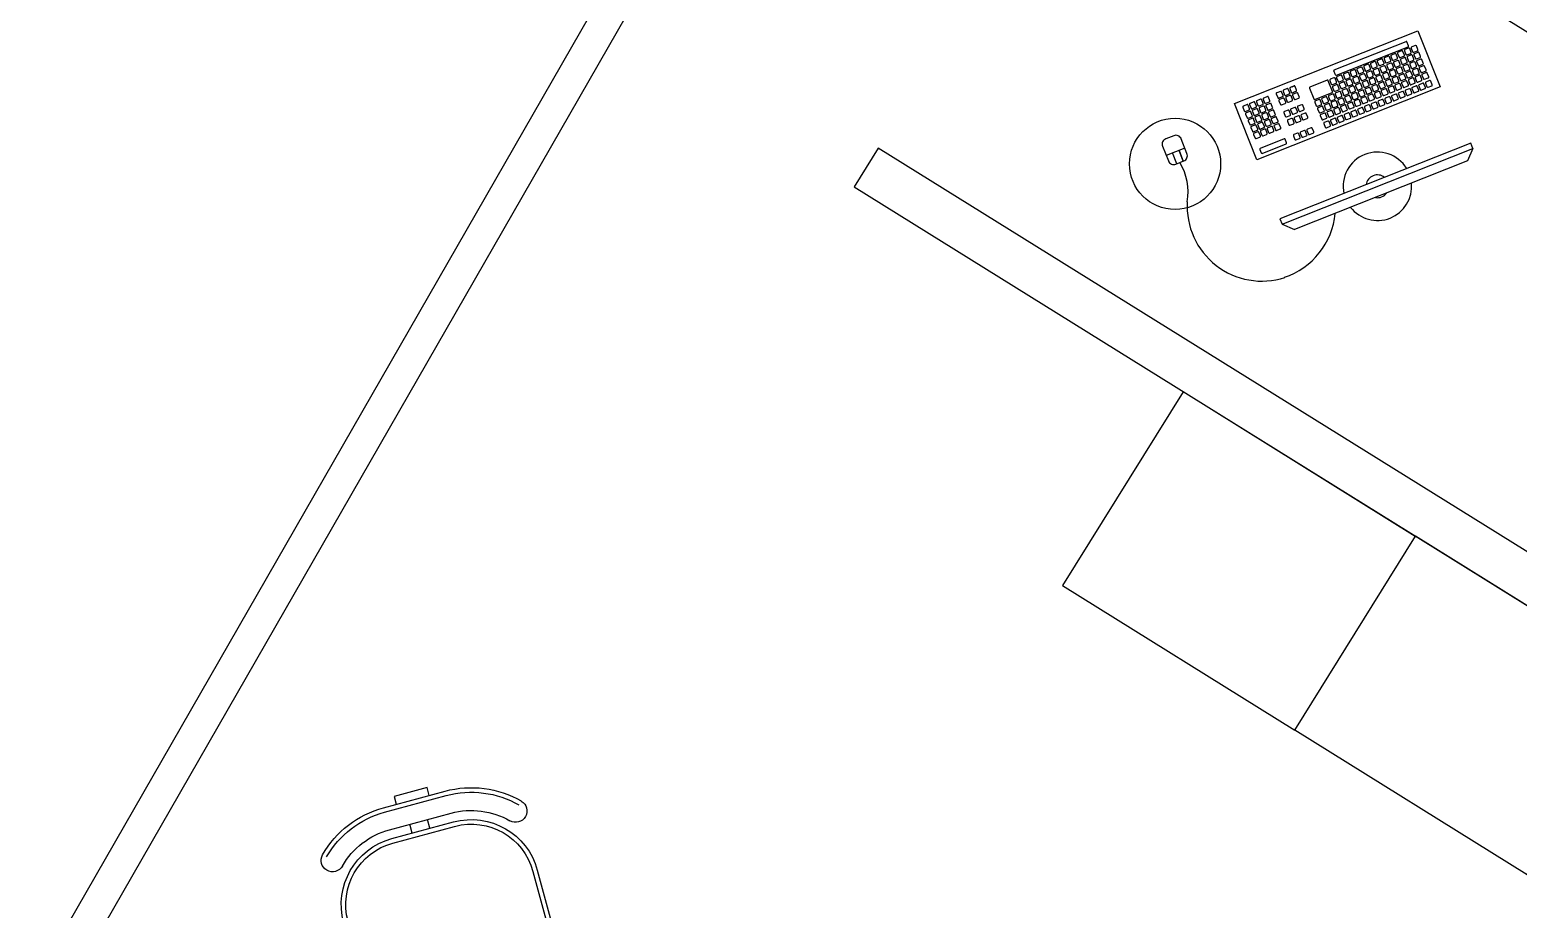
# Model space of a CAD drawing. Extents: x -1.7 to 87, y -33.6 to 19.
# Drawn here: x 52.709 to 55.973, y -7.042 to -5.114 of the extents above; entities that cross this region are included whole.
import ezdxf

# ---------------------------------------------------------------- set-up
doc = ezdxf.new("R2010")
doc.units = 0
doc.layers.add('AR-DIV', color=2, linetype='Continuous')
doc.layers.add('AR-MOB', color=2, linetype='Continuous')

# ---------------------------------------------------------------- blocks, each defined once
blk = doc.blocks.new('CADEIRA-S')
at = {"color": 2}
for p, q in [((0.0718, 0.2686), (-0.0682, 0.2686)), ((0.0718, 0.2186), (-0.0682, 0.2186)), ((0.0718, 0.1986), (-0.0682, 0.1986)), ((-0.2182, 0.0486), (-0.2182, -0.1014)), ((0.2218, -0.1014), (0.2218, 0.0486)), ((-0.1182, -0.2014), (0.1218, -0.2014))]:
    blk.add_line(p, q, dxfattribs=at)
at = {"color": 1}
for p, q in [((0.0718, 0.2586), (-0.0682, 0.2586)), ((-0.0148, 0.1986), (-0.0149, 0.2186)), ((0.0252, 0.1986), (0.0251, 0.2186)), ((0.0718, 0.1886), (-0.0682, 0.1886)), ((-0.2082, 0.0486), (-0.2082, -0.1014)), ((0.2118, -0.1014), (0.2118, 0.0486)), ((-0.1182, -0.1914), (0.1218, -0.1914))]:
    blk.add_line(p, q, dxfattribs=at)
at = {"color": 2}
blk.add_lwpolyline([(-0.032, 0.2686), (-0.032, 0.2867), (0.0426, 0.2867), (0.0426, 0.2686)], dxfattribs=at)
for centre, radius, start, end in [((-0.0682, 0.0486), 0.22, 90, 135), ((0.0718, 0.0486), 0.22, 45, 90), ((-0.2061, 0.1864), 0.025, 135, 315), ((-0.0682, 0.0486), 0.15, 90, 180), ((-0.0682, 0.0486), 0.17, 90, 135), ((0.0718, 0.0486), 0.17, 45, 90), ((0.0718, 0.0486), 0.15, 0, 90), ((0.2097, 0.1864), 0.025, 225, 45), ((-0.1182, -0.1014), 0.1, 180, 270), ((0.1218, -0.1014), 0.1, 270, 0)]:
    blk.add_arc(centre, radius, start, end, dxfattribs=at)
at = {"color": 1}
for centre, radius, start, end in [((-0.0682, 0.0486), 0.21, 90, 135), ((0.0718, 0.0486), 0.21, 45, 90), ((-0.0682, 0.0486), 0.14, 90, 180), ((0.0718, 0.0486), 0.14, 0, 90), ((-0.1182, -0.1014), 0.09, 180, 270), ((-0.0052, -0.6823), 0.5534, 73.6911, 105.2491), ((0.1218, -0.1014), 0.09, 270, 0)]:
    blk.add_arc(centre, radius, start, end, dxfattribs=at)
blk = doc.blocks.new('CPU')
at = {"color": 1}
blk.add_line((1.1721, 1.0512), (1.1721, 0.9512), dxfattribs=at)
blk.add_lwpolyline([(0.7821, 0.9512), (1.1921, 0.9512), (1.1921, 1.0512), (0.7821, 1.0512)], close=True, dxfattribs=at)
blk = doc.blocks.new('estacao de trabalho 290 x 150')
at = {"color": 252}
for p, q in [((-0.691, 0.7737), (-0.5904, 0.9098)), ((-0.681, 0.7663), (-0.5804, 0.9024)), ((-0.5808, 0.9046), (-0.5882, 0.9101)), ((-0.5718, 0.898), (-0.5753, 0.9006)), ((-0.6832, 0.7659), (-0.6907, 0.7714)), ((-0.6743, 0.7593), (-0.6777, 0.7619)), ((-0.6921, 0.7463), (-0.7165, 0.7132)), ((-0.6934, 0.6962), (-0.669, 0.7293)), ((-0.6693, 0.7315), (-0.6898, 0.7467)), ((-0.7501, 0.6937), (-0.7475, 0.6972)), ((-0.7401, 0.6863), (-0.7375, 0.6898)), ((-0.7162, 0.711), (-0.6957, 0.6958)), ((-0.6955, 0.5827), (-0.7022, 0.5876)), ((-0.7044, 0.5873), (-0.7381, 0.5416)), ((-0.7289, 0.5348), (-0.6952, 0.5804)), ((-0.7378, 0.5394), (-0.7311, 0.5345))]:
    blk.add_line(p, q, dxfattribs=at)
at = {"color": 2}
for p, q in [((-0.3423, 0.788), (-0.3379, 0.7583)), ((-0.3379, 0.7583), (-0.5801, 0.4305)), ((-0.8789, 0.4551), (-0.905, 0.4198)), ((-0.8758, 0.4167), (-0.8962, 0.4318)), ((-0.8666, 0.4291), (-0.887, 0.4442)), ((-0.887, 0.4442), (-0.8666, 0.4291)), ((-0.6097, 0.426), (-0.5801, 0.4305))]:
    blk.add_line(p, q, dxfattribs=at)
for points in [[(-0.8381, 0.5953), (-0.5809, 0.9435), (-0.4743, 0.8647), (-0.7315, 0.5165)], [(-1.45, 0), (1.45, 0), (1.45, 0.1), (-1.45, 0.1)]]:
    blk.add_lwpolyline(points, close=True, dxfattribs=at)
at = {"color": 252}
for points in [[(-0.5778, 0.8826), (-0.5848, 0.8877, 0.414214), (-0.5874, 0.8873), (-0.5926, 0.8804, 0.414214), (-0.5922, 0.8777), (-0.5852, 0.8726, 0.414214), (-0.5826, 0.873), (-0.5774, 0.8799, 0.414214)], [(-0.5683, 0.8954), (-0.5753, 0.9006, 0.414214), (-0.5779, 0.9002), (-0.5831, 0.8932, 0.414214), (-0.5827, 0.8906), (-0.5757, 0.8854, 0.414214), (-0.5731, 0.8858), (-0.5679, 0.8928, 0.414214)], [(-0.5588, 0.9083), (-0.5658, 0.9134, 0.414214), (-0.5684, 0.913), (-0.5736, 0.9061, 0.414214), (-0.5732, 0.9034), (-0.5662, 0.8983, 0.414214), (-0.5636, 0.8987), (-0.5584, 0.9057, 0.414214)], [(-0.5555, 0.8859), (-0.5624, 0.8911, 0.414214), (-0.5651, 0.8907), (-0.5702, 0.8837, 0.414214), (-0.5698, 0.8811), (-0.5629, 0.8759, 0.414214), (-0.5602, 0.8763), (-0.5551, 0.8833, 0.414214)], [(-0.546, 0.8988), (-0.5529, 0.9039, 0.414214), (-0.5556, 0.9035), (-0.5607, 0.8966, 0.414214), (-0.5603, 0.8939), (-0.5533, 0.8888, 0.414214), (-0.5507, 0.8892), (-0.5456, 0.8962, 0.414214)], [(-0.5426, 0.8764), (-0.5495, 0.8816, 0.414214), (-0.5522, 0.8812), (-0.5573, 0.8742, 0.414214), (-0.5569, 0.8716), (-0.55, 0.8664, 0.414214), (-0.5473, 0.8668), (-0.5422, 0.8738, 0.414214)], [(-0.5331, 0.8893), (-0.54, 0.8944, 0.414214), (-0.5427, 0.894), (-0.5478, 0.8871, 0.414214), (-0.5474, 0.8844), (-0.5405, 0.8793, 0.414214), (-0.5378, 0.8797), (-0.5327, 0.8866, 0.414214)], [(-0.5202, 0.8798), (-0.5272, 0.8849, 0.414214), (-0.5298, 0.8845), (-0.535, 0.8776, 0.414214), (-0.5346, 0.8749), (-0.5276, 0.8698, 0.414214), (-0.525, 0.8702), (-0.5198, 0.8771, 0.414214)], [(-0.6064, 0.844), (-0.6133, 0.8491, 0.414214), (-0.616, 0.8487), (-0.6211, 0.8417, 0.414214), (-0.6207, 0.8391), (-0.6137, 0.834, 0.414214), (-0.6111, 0.8344), (-0.606, 0.8413, 0.414214)], [(-0.5969, 0.8568), (-0.6038, 0.862, 0.414214), (-0.6065, 0.8616), (-0.6116, 0.8546, 0.414214), (-0.6112, 0.852), (-0.6042, 0.8468, 0.414214), (-0.6016, 0.8472), (-0.5965, 0.8542, 0.414214)], [(-0.5873, 0.8697), (-0.5943, 0.8748, 0.414214), (-0.5969, 0.8744), (-0.6021, 0.8675, 0.414214), (-0.6017, 0.8648), (-0.5947, 0.8597, 0.414214), (-0.5921, 0.8601), (-0.5869, 0.8671, 0.414214)], [(-0.584, 0.8473), (-0.5909, 0.8525, 0.414214), (-0.5936, 0.8521), (-0.5987, 0.8451, 0.414214), (-0.5983, 0.8425), (-0.5914, 0.8373, 0.414214), (-0.5887, 0.8377), (-0.5836, 0.8447, 0.414214)], [(-0.5745, 0.8602), (-0.5814, 0.8653, 0.414214), (-0.5841, 0.8649), (-0.5892, 0.858, 0.414214), (-0.5888, 0.8553), (-0.5819, 0.8502, 0.414214), (-0.5792, 0.8506), (-0.5741, 0.8575, 0.414214)], [(-0.565, 0.8731), (-0.5719, 0.8782, 0.414214), (-0.5746, 0.8778), (-0.5797, 0.8708, 0.414214), (-0.5793, 0.8682), (-0.5724, 0.8631, 0.414214), (-0.5697, 0.8635), (-0.5646, 0.8704, 0.414214)], [(-0.5616, 0.8507), (-0.5686, 0.8558, 0.414214), (-0.5712, 0.8554), (-0.5763, 0.8485, 0.414214), (-0.5759, 0.8458), (-0.569, 0.8407, 0.414214), (-0.5663, 0.8411), (-0.5612, 0.848, 0.414214)], [(-0.5521, 0.8636), (-0.5591, 0.8687, 0.414214), (-0.5617, 0.8683), (-0.5668, 0.8613, 0.414214), (-0.5664, 0.8587), (-0.5595, 0.8536, 0.414214), (-0.5568, 0.8539), (-0.5517, 0.8609, 0.414214)], [(-0.5392, 0.854), (-0.5462, 0.8592, 0.414214), (-0.5488, 0.8588), (-0.554, 0.8518, 0.414214), (-0.5536, 0.8492), (-0.5466, 0.844, 0.414214), (-0.544, 0.8444), (-0.5388, 0.8514, 0.414214)], [(-0.5297, 0.8669), (-0.5367, 0.8721, 0.414214), (-0.5393, 0.8717), (-0.5445, 0.8647, 0.414214), (-0.5441, 0.8621), (-0.5371, 0.8569, 0.414214), (-0.5345, 0.8573), (-0.5293, 0.8643, 0.414214)], [(-0.5264, 0.8445), (-0.5333, 0.8497, 0.414214), (-0.536, 0.8493), (-0.5411, 0.8423, 0.414214), (-0.5407, 0.8397), (-0.5338, 0.8345, 0.414214), (-0.5311, 0.8349), (-0.526, 0.8419, 0.414214)], [(-0.5169, 0.8574), (-0.5238, 0.8625, 0.414214), (-0.5265, 0.8621), (-0.5316, 0.8552, 0.414214), (-0.5312, 0.8525), (-0.5242, 0.8474, 0.414214), (-0.5216, 0.8478), (-0.5165, 0.8548, 0.414214)], [(-0.5073, 0.8703), (-0.5143, 0.8754, 0.414214), (-0.5169, 0.875), (-0.5221, 0.8681, 0.414214), (-0.5217, 0.8654), (-0.5147, 0.8603, 0.414214), (-0.5121, 0.8607), (-0.507, 0.8676, 0.414214)], [(-0.501, 0.8466), (-0.508, 0.8518, 0.414214), (-0.5106, 0.8514), (-0.5158, 0.8444, 0.414214), (-0.5154, 0.8418), (-0.5084, 0.8366, 0.414214), (-0.5058, 0.837), (-0.5006, 0.844, 0.414214)], [(-0.4915, 0.8595), (-0.4985, 0.8646, 0.414214), (-0.5011, 0.8642), (-0.5063, 0.8573, 0.414214), (-0.5059, 0.8546), (-0.4989, 0.8495, 0.414214), (-0.4963, 0.8499), (-0.4911, 0.8569, 0.414214)], [(-0.6254, 0.8182), (-0.6323, 0.8234, 0.414214), (-0.635, 0.823), (-0.6401, 0.816, 0.414214), (-0.6397, 0.8134), (-0.6328, 0.8082, 0.414214), (-0.6301, 0.8086), (-0.625, 0.8156, 0.414214)], [(-0.6159, 0.8311), (-0.6228, 0.8362, 0.414214), (-0.6255, 0.8358), (-0.6306, 0.8289, 0.414214), (-0.6302, 0.8262), (-0.6233, 0.8211, 0.414214), (-0.6206, 0.8215), (-0.6155, 0.8284, 0.414214)], [(-0.603, 0.8216), (-0.61, 0.8267, 0.414214), (-0.6126, 0.8263), (-0.6177, 0.8194, 0.414214), (-0.6173, 0.8167), (-0.6104, 0.8116, 0.414214), (-0.6077, 0.812), (-0.6026, 0.8189, 0.414214)], [(-0.5935, 0.8345), (-0.6004, 0.8396, 0.414214), (-0.6031, 0.8392), (-0.6082, 0.8322, 0.414214), (-0.6078, 0.8296), (-0.6009, 0.8245, 0.414214), (-0.5982, 0.8249), (-0.5931, 0.8318, 0.414214)], [(-0.5901, 0.8121), (-0.5971, 0.8172, 0.414214), (-0.5997, 0.8168), (-0.6049, 0.8099, 0.414214), (-0.6045, 0.8072), (-0.5975, 0.8021, 0.414214), (-0.5949, 0.8025), (-0.5897, 0.8094, 0.414214)], [(-0.5806, 0.8249), (-0.5876, 0.8301, 0.414214), (-0.5902, 0.8297), (-0.5954, 0.8227, 0.414214), (-0.595, 0.8201), (-0.588, 0.8149, 0.414214), (-0.5854, 0.8153), (-0.5802, 0.8223, 0.414214)], [(-0.5711, 0.8378), (-0.5781, 0.843, 0.414214), (-0.5807, 0.8426), (-0.5859, 0.8356, 0.414214), (-0.5855, 0.833), (-0.5785, 0.8278, 0.414214), (-0.5759, 0.8282), (-0.5707, 0.8352, 0.414214)], [(-0.5678, 0.8154), (-0.5747, 0.8206, 0.414214), (-0.5774, 0.8202), (-0.5825, 0.8132, 0.414214), (-0.5821, 0.8106), (-0.5751, 0.8054, 0.414214), (-0.5725, 0.8058), (-0.5674, 0.8128, 0.414214)], [(-0.5582, 0.8283), (-0.5652, 0.8334, 0.414214), (-0.5678, 0.833), (-0.573, 0.8261, 0.414214), (-0.5726, 0.8234), (-0.5656, 0.8183, 0.414214), (-0.563, 0.8187), (-0.5578, 0.8257, 0.414214)], [(-0.5487, 0.8412), (-0.5557, 0.8463, 0.414214), (-0.5583, 0.8459), (-0.5635, 0.839, 0.414214), (-0.5631, 0.8363), (-0.5561, 0.8312, 0.414214), (-0.5535, 0.8316), (-0.5483, 0.8385, 0.414214)], [(-0.5454, 0.8188), (-0.5523, 0.8239, 0.414214), (-0.555, 0.8235), (-0.5601, 0.8166, 0.414214), (-0.5597, 0.8139), (-0.5528, 0.8088, 0.414214), (-0.5501, 0.8092), (-0.545, 0.8162, 0.414214)], [(-0.5359, 0.8317), (-0.5428, 0.8368, 0.414214), (-0.5455, 0.8364), (-0.5506, 0.8295, 0.414214), (-0.5502, 0.8268), (-0.5433, 0.8217, 0.414214), (-0.5406, 0.8221), (-0.5355, 0.829, 0.414214)], [(-0.52, 0.8209), (-0.527, 0.826, 0.414214), (-0.5296, 0.8256), (-0.5348, 0.8187, 0.414214), (-0.5344, 0.816), (-0.5274, 0.8109, 0.414214), (-0.5248, 0.8113), (-0.5196, 0.8182, 0.414214)], [(-0.5105, 0.8338), (-0.5175, 0.8389, 0.414214), (-0.5201, 0.8385), (-0.5253, 0.8315, 0.414214), (-0.5249, 0.8289), (-0.5179, 0.8238, 0.414214), (-0.5153, 0.8242), (-0.5101, 0.8311, 0.414214)], [(-0.6539, 0.7796), (-0.6608, 0.7848, 0.414214), (-0.6635, 0.7844), (-0.6686, 0.7774, 0.414214), (-0.6682, 0.7748), (-0.6613, 0.7696, 0.414214), (-0.6586, 0.77), (-0.6535, 0.777, 0.414214)], [(-0.6444, 0.7925), (-0.6513, 0.7976, 0.414214), (-0.654, 0.7972), (-0.6591, 0.7903, 0.414214), (-0.6587, 0.7876), (-0.6518, 0.7825, 0.414214), (-0.6491, 0.7829), (-0.644, 0.7898, 0.414214)], [(-0.6349, 0.8054), (-0.6418, 0.8105, 0.414214), (-0.6445, 0.8101), (-0.6496, 0.8031, 0.414214), (-0.6492, 0.8005), (-0.6423, 0.7954, 0.414214), (-0.6396, 0.7958), (-0.6345, 0.8027, 0.414214)], [(-0.6315, 0.783), (-0.6385, 0.7881, 0.414214), (-0.6411, 0.7877), (-0.6463, 0.7808, 0.414214), (-0.6459, 0.7781), (-0.6389, 0.773, 0.414214), (-0.6363, 0.7734), (-0.6311, 0.7803, 0.414214)], [(-0.622, 0.7958), (-0.629, 0.801, 0.414214), (-0.6316, 0.8006), (-0.6368, 0.7936, 0.414214), (-0.6364, 0.791), (-0.6294, 0.7858, 0.414214), (-0.6268, 0.7862), (-0.6216, 0.7932, 0.414214)], [(-0.6125, 0.8087), (-0.6195, 0.8139, 0.414214), (-0.6221, 0.8135), (-0.6272, 0.8065, 0.414214), (-0.6268, 0.8039), (-0.6199, 0.7987, 0.414214), (-0.6172, 0.7991), (-0.6121, 0.8061, 0.414214)], [(-0.6091, 0.7863), (-0.6161, 0.7915, 0.414214), (-0.6187, 0.7911), (-0.6239, 0.7841, 0.414214), (-0.6235, 0.7815), (-0.6165, 0.7763, 0.414214), (-0.6139, 0.7767), (-0.6087, 0.7837, 0.414214)], [(-0.5996, 0.7992), (-0.6066, 0.8043, 0.414214), (-0.6092, 0.8039), (-0.6144, 0.797, 0.414214), (-0.614, 0.7943), (-0.607, 0.7892, 0.414214), (-0.6044, 0.7896), (-0.5992, 0.7966, 0.414214)], [(-0.5868, 0.7897), (-0.5937, 0.7948, 0.414214), (-0.5964, 0.7944), (-0.6015, 0.7875, 0.414214), (-0.6011, 0.7848), (-0.5942, 0.7797, 0.414214), (-0.5915, 0.7801), (-0.5864, 0.7871, 0.414214)], [(-0.5773, 0.8026), (-0.5842, 0.8077, 0.414214), (-0.5869, 0.8073), (-0.592, 0.8004, 0.414214), (-0.5916, 0.7977), (-0.5846, 0.7926, 0.414214), (-0.582, 0.793), (-0.5769, 0.7999, 0.414214)], [(-0.5739, 0.7802), (-0.5809, 0.7853, 0.414214), (-0.5835, 0.7849), (-0.5886, 0.778, 0.414214), (-0.5882, 0.7753), (-0.5813, 0.7702, 0.414214), (-0.5786, 0.7706), (-0.5735, 0.7775, 0.414214)], [(-0.5644, 0.7931), (-0.5713, 0.7982, 0.414214), (-0.574, 0.7978), (-0.5791, 0.7908, 0.414214), (-0.5787, 0.7882), (-0.5718, 0.7831, 0.414214), (-0.5691, 0.7835), (-0.564, 0.7904, 0.414214)], [(-0.5549, 0.8059), (-0.5618, 0.8111, 0.414214), (-0.5645, 0.8107), (-0.5696, 0.8037, 0.414214), (-0.5692, 0.8011), (-0.5623, 0.7959, 0.414214), (-0.5596, 0.7963), (-0.5545, 0.8033, 0.414214)], [(-0.5486, 0.7823), (-0.5555, 0.7874, 0.414214), (-0.5582, 0.787), (-0.5633, 0.7801, 0.414214), (-0.5629, 0.7774), (-0.556, 0.7723, 0.414214), (-0.5533, 0.7727), (-0.5482, 0.7796, 0.414214)], [(-0.5391, 0.7952), (-0.546, 0.8003, 0.414214), (-0.5487, 0.7999), (-0.5538, 0.7929, 0.414214), (-0.5534, 0.7903), (-0.5464, 0.7852, 0.414214), (-0.5438, 0.7856), (-0.5387, 0.7925, 0.414214)], [(-0.5295, 0.808), (-0.5365, 0.8132, 0.414214), (-0.5391, 0.8128), (-0.5443, 0.8058, 0.414214), (-0.5439, 0.8032), (-0.5369, 0.798, 0.414214), (-0.5343, 0.7984), (-0.5292, 0.8054, 0.414214)], [(-0.6729, 0.7539), (-0.6799, 0.759, 0.414214), (-0.6825, 0.7586), (-0.6877, 0.7517, 0.414214), (-0.6873, 0.749), (-0.6803, 0.7439, 0.414214), (-0.6777, 0.7443), (-0.6725, 0.7512, 0.414214)], [(-0.6634, 0.7667), (-0.6704, 0.7719, 0.414214), (-0.673, 0.7715), (-0.6781, 0.7645, 0.414214), (-0.6777, 0.7619), (-0.6708, 0.7567, 0.414214), (-0.6681, 0.7571), (-0.663, 0.7641, 0.414214)], [(-0.6505, 0.7572), (-0.6575, 0.7624, 0.414214), (-0.6601, 0.762), (-0.6653, 0.755, 0.414214), (-0.6649, 0.7524), (-0.6579, 0.7472, 0.414214), (-0.6553, 0.7476), (-0.6501, 0.7546, 0.414214)], [(-0.641, 0.7701), (-0.648, 0.7752, 0.414214), (-0.6506, 0.7748), (-0.6558, 0.7679, 0.414214), (-0.6554, 0.7652), (-0.6484, 0.7601, 0.414214), (-0.6458, 0.7605), (-0.6406, 0.7675, 0.414214)], [(-0.6377, 0.7477), (-0.6446, 0.7529, 0.414214), (-0.6473, 0.7525), (-0.6524, 0.7455, 0.414214), (-0.652, 0.7429), (-0.6451, 0.7377, 0.414214), (-0.6424, 0.7381), (-0.6373, 0.7451, 0.414214)], [(-0.6282, 0.7606), (-0.6351, 0.7657, 0.414214), (-0.6378, 0.7653), (-0.6429, 0.7584, 0.414214), (-0.6425, 0.7557), (-0.6355, 0.7506, 0.414214), (-0.6329, 0.751), (-0.6278, 0.758, 0.414214)], [(-0.6187, 0.7735), (-0.6256, 0.7786, 0.414214), (-0.6283, 0.7782), (-0.6334, 0.7713, 0.414214), (-0.633, 0.7686), (-0.626, 0.7635, 0.414214), (-0.6234, 0.7639), (-0.6183, 0.7708, 0.414214)], [(-0.6153, 0.7511), (-0.6222, 0.7562, 0.414214), (-0.6249, 0.7558), (-0.63, 0.7489, 0.414214), (-0.6296, 0.7462), (-0.6227, 0.7411, 0.414214), (-0.62, 0.7415), (-0.6149, 0.7484, 0.414214)], [(-0.6058, 0.764), (-0.6127, 0.7691, 0.414214), (-0.6154, 0.7687), (-0.6205, 0.7617, 0.414214), (-0.6201, 0.7591), (-0.6132, 0.754, 0.414214), (-0.6105, 0.7544), (-0.6054, 0.7613, 0.414214)], [(-0.5963, 0.7768), (-0.6032, 0.782, 0.414214), (-0.6059, 0.7816), (-0.611, 0.7746, 0.414214), (-0.6106, 0.772), (-0.6037, 0.7668, 0.414214), (-0.601, 0.7672), (-0.5959, 0.7742, 0.414214)], [(-0.5929, 0.7545), (-0.5999, 0.7596, 0.414214), (-0.6025, 0.7592), (-0.6077, 0.7522, 0.414214), (-0.6073, 0.7496), (-0.6003, 0.7445, 0.414214), (-0.5977, 0.7449), (-0.5925, 0.7518, 0.414214)], [(-0.5834, 0.7673), (-0.5904, 0.7725, 0.414214), (-0.593, 0.7721), (-0.5981, 0.7651, 0.414214), (-0.5977, 0.7625), (-0.5908, 0.7573, 0.414214), (-0.5881, 0.7577), (-0.583, 0.7647, 0.414214)], [(-0.5676, 0.7566), (-0.5745, 0.7617, 0.414214), (-0.5772, 0.7613), (-0.5823, 0.7543, 0.414214), (-0.5819, 0.7517), (-0.575, 0.7465, 0.414214), (-0.5723, 0.7469), (-0.5672, 0.7539, 0.414214)], [(-0.5581, 0.7694), (-0.565, 0.7746, 0.414214), (-0.5677, 0.7742), (-0.5728, 0.7672, 0.414214), (-0.5724, 0.7646), (-0.5655, 0.7594, 0.414214), (-0.5628, 0.7598), (-0.5577, 0.7668, 0.414214)], [(-0.66, 0.7444), (-0.667, 0.7495, 0.414214), (-0.6696, 0.7491), (-0.6748, 0.7422, 0.414214), (-0.6744, 0.7395), (-0.6674, 0.7344, 0.414214), (-0.6648, 0.7348), (-0.6596, 0.7417, 0.414214)], [(-0.6567, 0.722), (-0.6636, 0.7271, 0.414214), (-0.6663, 0.7267), (-0.6714, 0.7198, 0.414214), (-0.671, 0.7171), (-0.6641, 0.712, 0.414214), (-0.6614, 0.7124), (-0.6563, 0.7193, 0.414214)], [(-0.6472, 0.7349), (-0.6541, 0.74, 0.414214), (-0.6568, 0.7396), (-0.6619, 0.7326, 0.414214), (-0.6615, 0.73), (-0.6546, 0.7249, 0.414214), (-0.6519, 0.7253), (-0.6468, 0.7322, 0.414214)], [(-0.6343, 0.7254), (-0.6413, 0.7305, 0.414214), (-0.6439, 0.7301), (-0.649, 0.7231, 0.414214), (-0.6486, 0.7205), (-0.6417, 0.7154, 0.414214), (-0.639, 0.7158), (-0.6339, 0.7227, 0.414214)], [(-0.6248, 0.7382), (-0.6317, 0.7434, 0.414214), (-0.6344, 0.743), (-0.6395, 0.736, 0.414214), (-0.6391, 0.7334), (-0.6322, 0.7282, 0.414214), (-0.6295, 0.7286), (-0.6244, 0.7356, 0.414214)], [(-0.6214, 0.7158), (-0.6284, 0.721, 0.414214), (-0.631, 0.7206), (-0.6362, 0.7136, 0.414214), (-0.6358, 0.711), (-0.6288, 0.7058, 0.414214), (-0.6262, 0.7062), (-0.621, 0.7132, 0.414214)], [(-0.6119, 0.7287), (-0.6189, 0.7339, 0.414214), (-0.6215, 0.7335), (-0.6267, 0.7265, 0.414214), (-0.6263, 0.7239), (-0.6193, 0.7187, 0.414214), (-0.6167, 0.7191), (-0.6115, 0.7261, 0.414214)], [(-0.6024, 0.7416), (-0.6094, 0.7467, 0.414214), (-0.612, 0.7463), (-0.6172, 0.7394, 0.414214), (-0.6168, 0.7367), (-0.6098, 0.7316, 0.414214), (-0.6072, 0.732), (-0.602, 0.7389, 0.414214)], [(-0.5961, 0.7179), (-0.6031, 0.7231, 0.414214), (-0.6057, 0.7227), (-0.6108, 0.7157, 0.414214), (-0.6104, 0.7131), (-0.6035, 0.7079, 0.414214), (-0.6008, 0.7083), (-0.5957, 0.7153, 0.414214)], [(-0.5866, 0.7308), (-0.5935, 0.7359, 0.414214), (-0.5962, 0.7356), (-0.6013, 0.7286, 0.414214), (-0.6009, 0.7259), (-0.594, 0.7208, 0.414214), (-0.5913, 0.7212), (-0.5862, 0.7282, 0.414214)], [(-0.5771, 0.7437), (-0.584, 0.7488, 0.414214), (-0.5867, 0.7484), (-0.5918, 0.7415, 0.414214), (-0.5914, 0.7388), (-0.5845, 0.7337, 0.414214), (-0.5818, 0.7341), (-0.5767, 0.741, 0.414214)], [(-0.7379, 0.6924), (-0.7448, 0.6976, 0.414214), (-0.7475, 0.6972), (-0.7526, 0.6902, 0.414214), (-0.7522, 0.6876), (-0.7453, 0.6824, 0.414214), (-0.7426, 0.6828), (-0.7375, 0.6898, 0.414214)], [(-0.725, 0.6829), (-0.732, 0.6881, 0.414214), (-0.7346, 0.6877), (-0.7398, 0.6807, 0.414214), (-0.7394, 0.6781), (-0.7324, 0.6729, 0.414214), (-0.7298, 0.6733), (-0.7246, 0.6803, 0.414214)], [(-0.6757, 0.6963), (-0.6826, 0.7014, 0.414214), (-0.6853, 0.701), (-0.6904, 0.694, 0.414214), (-0.69, 0.6914), (-0.6831, 0.6863, 0.414214), (-0.6804, 0.6867), (-0.6753, 0.6936, 0.414214)], [(-0.6662, 0.7091), (-0.6731, 0.7143, 0.414214), (-0.6758, 0.7139), (-0.6809, 0.7069, 0.414214), (-0.6805, 0.7043), (-0.6736, 0.6991, 0.414214), (-0.6709, 0.6995), (-0.6658, 0.7065, 0.414214)], [(-0.6628, 0.6867), (-0.6698, 0.6919, 0.414214), (-0.6724, 0.6915), (-0.6776, 0.6845, 0.414214), (-0.6772, 0.6819), (-0.6702, 0.6767, 0.414214), (-0.6676, 0.6771), (-0.6624, 0.6841, 0.414214)], [(-0.6533, 0.6996), (-0.6603, 0.7048, 0.414214), (-0.6629, 0.7044), (-0.6681, 0.6974, 0.414214), (-0.6677, 0.6948), (-0.6607, 0.6896, 0.414214), (-0.6581, 0.69), (-0.6529, 0.697, 0.414214)], [(-0.6438, 0.7125), (-0.6508, 0.7176, 0.414214), (-0.6534, 0.7172), (-0.6586, 0.7103, 0.414214), (-0.6582, 0.7076), (-0.6512, 0.7025, 0.414214), (-0.6486, 0.7029), (-0.6434, 0.7098, 0.414214)], [(-0.6405, 0.6901), (-0.6474, 0.6952, 0.414214), (-0.65, 0.6948), (-0.6552, 0.6879, 0.414214), (-0.6548, 0.6852), (-0.6478, 0.6801, 0.414214), (-0.6452, 0.6805), (-0.6401, 0.6875, 0.414214)], [(-0.6309, 0.703), (-0.6379, 0.7081, 0.414214), (-0.6405, 0.7077), (-0.6457, 0.7008, 0.414214), (-0.6453, 0.6981), (-0.6383, 0.693, 0.414214), (-0.6357, 0.6934), (-0.6305, 0.7003, 0.414214)], [(-0.6151, 0.6922), (-0.6221, 0.6973, 0.414214), (-0.6247, 0.6969), (-0.6299, 0.69, 0.414214), (-0.6295, 0.6873), (-0.6225, 0.6822, 0.414214), (-0.6199, 0.6826), (-0.6147, 0.6896, 0.414214)], [(-0.6056, 0.7051), (-0.6126, 0.7102, 0.414214), (-0.6152, 0.7098), (-0.6203, 0.7029, 0.414214), (-0.6199, 0.7002), (-0.613, 0.6951, 0.414214), (-0.6103, 0.6955), (-0.6052, 0.7024, 0.414214)], [(-0.7569, 0.6667), (-0.7639, 0.6718, 0.414214), (-0.7665, 0.6714), (-0.7716, 0.6645, 0.414214), (-0.7713, 0.6618), (-0.7643, 0.6567, 0.414214), (-0.7617, 0.6571), (-0.7565, 0.664, 0.414214)], [(-0.7474, 0.6796), (-0.7544, 0.6847, 0.414214), (-0.757, 0.6843), (-0.7621, 0.6773, 0.414214), (-0.7617, 0.6747), (-0.7548, 0.6696, 0.414214), (-0.7521, 0.67), (-0.747, 0.6769, 0.414214)], [(-0.744, 0.6572), (-0.751, 0.6623, 0.414214), (-0.7536, 0.6619), (-0.7588, 0.655, 0.414214), (-0.7584, 0.6523), (-0.7514, 0.6472, 0.414214), (-0.7488, 0.6476), (-0.7436, 0.6545, 0.414214)], [(-0.7345, 0.6701), (-0.7415, 0.6752, 0.414214), (-0.7441, 0.6748), (-0.7493, 0.6678, 0.414214), (-0.7489, 0.6652), (-0.7419, 0.6601, 0.414214), (-0.7393, 0.6605), (-0.7341, 0.6674, 0.414214)], [(-0.7116, 0.6535), (-0.7186, 0.6586, 0.414214), (-0.7212, 0.6582), (-0.7264, 0.6513, 0.414214), (-0.726, 0.6486), (-0.719, 0.6435, 0.414214), (-0.7164, 0.6439), (-0.7112, 0.6508, 0.414214)], [(-0.7021, 0.6664), (-0.7091, 0.6715, 0.414214), (-0.7117, 0.6711), (-0.7169, 0.6641, 0.414214), (-0.7165, 0.6615), (-0.7095, 0.6564, 0.414214), (-0.7069, 0.6568), (-0.7017, 0.6637, 0.414214)], [(-0.6857, 0.6548), (-0.6927, 0.6599, 0.414214), (-0.6953, 0.6595), (-0.7004, 0.6525, 0.414214), (-0.7, 0.6499), (-0.6931, 0.6448, 0.414214), (-0.6904, 0.6451), (-0.6853, 0.6521, 0.414214)], [(-0.65, 0.6772), (-0.6569, 0.6824, 0.414214), (-0.6596, 0.682), (-0.6647, 0.675, 0.414214), (-0.6643, 0.6724), (-0.6573, 0.6672, 0.414214), (-0.6547, 0.6676), (-0.6496, 0.6746, 0.414214)], [(-0.6341, 0.6665), (-0.6411, 0.6716, 0.414214), (-0.6437, 0.6712), (-0.6489, 0.6643, 0.414214), (-0.6485, 0.6616), (-0.6415, 0.6565, 0.414214), (-0.6389, 0.6569), (-0.6337, 0.6638, 0.414214)], [(-0.6246, 0.6793), (-0.6316, 0.6845, 0.414214), (-0.6342, 0.6841), (-0.6394, 0.6771, 0.414214), (-0.639, 0.6745), (-0.632, 0.6693, 0.414214), (-0.6294, 0.6697), (-0.6242, 0.6767, 0.414214)], [(-0.7942, 0.6161), (-0.8012, 0.6212, 0.414214), (-0.8038, 0.6208), (-0.809, 0.6139, 0.414214), (-0.8086, 0.6112), (-0.8016, 0.6061, 0.414214), (-0.799, 0.6065), (-0.7938, 0.6135, 0.414214)], [(-0.7847, 0.629), (-0.7917, 0.6341, 0.414214), (-0.7943, 0.6337), (-0.7995, 0.6268, 0.414214), (-0.7991, 0.6241), (-0.7921, 0.619, 0.414214), (-0.7895, 0.6194), (-0.7843, 0.6263, 0.414214)], [(-0.7752, 0.6418), (-0.7822, 0.647, 0.414214), (-0.7848, 0.6466), (-0.79, 0.6396, 0.414214), (-0.7896, 0.637), (-0.7826, 0.6318, 0.414214), (-0.78, 0.6322), (-0.7748, 0.6392, 0.414214)], [(-0.7719, 0.6195), (-0.7788, 0.6246, 0.414214), (-0.7815, 0.6242), (-0.7866, 0.6173, 0.414214), (-0.7862, 0.6146), (-0.7793, 0.6095, 0.414214), (-0.7766, 0.6099), (-0.7715, 0.6168, 0.414214)], [(-0.7624, 0.6323), (-0.7693, 0.6375, 0.414214), (-0.772, 0.6371), (-0.7771, 0.6301, 0.414214), (-0.7767, 0.6275), (-0.7698, 0.6223, 0.414214), (-0.7671, 0.6227), (-0.762, 0.6297, 0.414214)], [(-0.7495, 0.6228), (-0.7564, 0.628, 0.414214), (-0.7591, 0.6276), (-0.7642, 0.6206, 0.414214), (-0.7638, 0.618), (-0.7569, 0.6128, 0.414214), (-0.7542, 0.6132), (-0.7491, 0.6202, 0.414214)], [(-0.7211, 0.6406), (-0.7281, 0.6458, 0.414214), (-0.7307, 0.6454), (-0.7359, 0.6384, 0.414214), (-0.7355, 0.6358), (-0.7285, 0.6306, 0.414214), (-0.7259, 0.631), (-0.7207, 0.638, 0.414214)], [(-0.7047, 0.629), (-0.7117, 0.6342, 0.414214), (-0.7143, 0.6338), (-0.7195, 0.6268, 0.414214), (-0.7191, 0.6242), (-0.7121, 0.619, 0.414214), (-0.7095, 0.6194), (-0.7043, 0.6264, 0.414214)], [(-0.6952, 0.6419), (-0.7022, 0.647, 0.414214), (-0.7048, 0.6466), (-0.7099, 0.6397, 0.414214), (-0.7095, 0.637), (-0.7026, 0.6319, 0.414214), (-0.6999, 0.6323), (-0.6948, 0.6392, 0.414214)], [(-0.667, 0.6215), (-0.674, 0.6266, 0.414214), (-0.6766, 0.6262), (-0.6818, 0.6192, 0.414214), (-0.6814, 0.6166), (-0.6744, 0.6115, 0.414214), (-0.6718, 0.6119), (-0.6666, 0.6188, 0.414214)], [(-0.6575, 0.6343), (-0.6645, 0.6395, 0.414214), (-0.6671, 0.6391), (-0.6723, 0.6321, 0.414214), (-0.6719, 0.6295), (-0.6649, 0.6243, 0.414214), (-0.6623, 0.6247), (-0.6571, 0.6317, 0.414214)], [(-0.8038, 0.6032), (-0.8107, 0.6084, 0.414214), (-0.8134, 0.608), (-0.8185, 0.601, 0.414214), (-0.8181, 0.5984), (-0.8111, 0.5932, 0.414214), (-0.8085, 0.5936), (-0.8034, 0.6006, 0.414214)], [(-0.7909, 0.5937), (-0.7978, 0.5989, 0.414214), (-0.8005, 0.5985), (-0.8056, 0.5915, 0.414214), (-0.8052, 0.5889), (-0.7983, 0.5837, 0.414214), (-0.7956, 0.5841), (-0.7905, 0.5911, 0.414214)], [(-0.7814, 0.6066), (-0.7883, 0.6117, 0.414214), (-0.791, 0.6113), (-0.7961, 0.6044, 0.414214), (-0.7957, 0.6017), (-0.7888, 0.5966, 0.414214), (-0.7861, 0.597), (-0.781, 0.604, 0.414214)], [(-0.778, 0.5842), (-0.785, 0.5894, 0.414214), (-0.7876, 0.589), (-0.7928, 0.582, 0.414214), (-0.7924, 0.5794), (-0.7854, 0.5742, 0.414214), (-0.7828, 0.5746), (-0.7776, 0.5816, 0.414214)], [(-0.7685, 0.5971), (-0.7755, 0.6022, 0.414214), (-0.7781, 0.6018), (-0.7832, 0.5949, 0.414214), (-0.7828, 0.5922), (-0.7759, 0.5871, 0.414214), (-0.7732, 0.5875), (-0.7681, 0.5944, 0.414214)], [(-0.759, 0.61), (-0.766, 0.6151, 0.414214), (-0.7686, 0.6147), (-0.7737, 0.6077, 0.414214), (-0.7733, 0.6051), (-0.7664, 0.6, 0.414214), (-0.7637, 0.6004), (-0.7586, 0.6073, 0.414214)], [(-0.7556, 0.5876), (-0.7626, 0.5927, 0.414214), (-0.7652, 0.5923), (-0.7704, 0.5854, 0.414214), (-0.77, 0.5827), (-0.763, 0.5776, 0.414214), (-0.7604, 0.578), (-0.7552, 0.5849, 0.414214)], [(-0.7461, 0.6005), (-0.7531, 0.6056, 0.414214), (-0.7557, 0.6052), (-0.7609, 0.5982, 0.414214), (-0.7605, 0.5956), (-0.7535, 0.5905, 0.414214), (-0.7509, 0.5909), (-0.7457, 0.5978, 0.414214)], [(-0.7366, 0.6133), (-0.7436, 0.6185, 0.414214), (-0.7462, 0.6181), (-0.7514, 0.6111, 0.414214), (-0.751, 0.6085), (-0.744, 0.6033, 0.414214), (-0.7414, 0.6037), (-0.7362, 0.6107, 0.414214)], [(-0.7333, 0.5909), (-0.7402, 0.5961, 0.414214), (-0.7429, 0.5957), (-0.748, 0.5887, 0.414214), (-0.7476, 0.5861), (-0.7407, 0.5809, 0.414214), (-0.738, 0.5813), (-0.7329, 0.5883, 0.414214)], [(-0.7238, 0.6038), (-0.7307, 0.609, 0.414214), (-0.7334, 0.6086), (-0.7385, 0.6016, 0.414214), (-0.7381, 0.599), (-0.7311, 0.5938, 0.414214), (-0.7285, 0.5942), (-0.7234, 0.6012, 0.414214)], [(-0.6766, 0.6086), (-0.6835, 0.6137, 0.414214), (-0.6862, 0.6133), (-0.6913, 0.6064, 0.414214), (-0.6909, 0.6037), (-0.6839, 0.5986, 0.414214), (-0.6813, 0.599), (-0.6762, 0.6059, 0.414214)], [(-0.7651, 0.5747), (-0.7721, 0.5799, 0.414214), (-0.7747, 0.5795), (-0.7799, 0.5725, 0.414214), (-0.7795, 0.5699), (-0.7725, 0.5647, 0.414214), (-0.7699, 0.5651), (-0.7647, 0.5721, 0.414214)], [(-0.7523, 0.5652), (-0.7592, 0.5703, 0.414214), (-0.7619, 0.5699), (-0.767, 0.563, 0.414214), (-0.7666, 0.5603), (-0.7597, 0.5552, 0.414214), (-0.757, 0.5556), (-0.7519, 0.5626, 0.414214)], [(-0.7428, 0.5781), (-0.7497, 0.5832, 0.414214), (-0.7524, 0.5828), (-0.7575, 0.5759, 0.414214), (-0.7571, 0.5732), (-0.7502, 0.5681, 0.414214), (-0.7475, 0.5685), (-0.7424, 0.5754, 0.414214)]]:
    blk.add_lwpolyline(points, format="xyb", close=True, dxfattribs=at)
at = {"color": 1}
blk.add_lwpolyline([(-0.3524, 0.7954), (-0.6198, 0.4335), (-0.6097, 0.426), (-0.3423, 0.788)], close=True, dxfattribs=at)
at = {"color": 2}
blk.add_lwpolyline([(-0.925, 0.4502, 0.414214), (-0.9224, 0.4327), (-0.8947, 0.4122, 0.414214), (-0.8772, 0.4148), (-0.8659, 0.43, 0.414214), (-0.8686, 0.4475), (-0.8963, 0.468, 0.414214), (-0.9138, 0.4654)], format="xyb", close=True, dxfattribs=at)
at = {"color": 1}
blk.add_circle((-0.8788, 0.4144), 0.1, dxfattribs=at)
at = {"color": 252}
for centre, start, end in [((-0.5891, 0.9088), 53.544, 143.544), ((-0.5817, 0.9033), 323.544, 53.544), ((-0.6897, 0.7727), 143.544, 233.544), ((-0.6823, 0.7672), 233.544, 323.544), ((-0.6908, 0.7454), 53.544, 143.544), ((-0.6703, 0.7302), 323.544, 53.544), ((-0.7153, 0.7123), 143.544, 233.544), ((-0.6947, 0.6971), 233.544, 323.544), ((-0.7031, 0.5863), 53.544, 143.544), ((-0.6965, 0.5814), 323.544, 53.544), ((-0.7368, 0.5407), 143.544, 233.544), ((-0.7302, 0.5358), 233.544, 323.544)]:
    blk.add_arc(centre, 0.0016, start, end, dxfattribs=at)
at = {"color": 1}
for radius, start, end in [(0.075, 63.138, 223.9499), (0.075, 249.9739, 37.114), (0.025, 83.544, 203.544), (0.025, 291.5959, 355.492)]:
    blk.add_arc((-0.476, 0.607), radius, start, end, dxfattribs=at)
at = {"color": 2}
for centre, radius, start, end in [((-0.6697, 0.4348), 0.1637, 320.1264, 26.4045), ((-0.9266, 0.3121), 0.1233, 21.9141, 63.4984), ((-0.6679, 0.436), 0.164, 208.3713, 319.659)]:
    blk.add_arc(centre, radius, start, end, dxfattribs=at)
at = {"extrusion": (0, 0, -1), "xscale": -1, "zscale": -1, "rotation": 314.9999999999914}
blk.add_blockref('CADEIRA-S', (0.9586, 1.0061), dxfattribs=at)
at = {"rotation": 180.0250248330859}
blk.add_blockref('CPU', (0.6734, 2.1201), dxfattribs=at)

msp = doc.modelspace()

# ---------------------------------------------------------------- linework, layer by layer
at = {"layer": 'AR-DIV'}
for p, q in [((51.2907, -9.6887), (54.6582, -3.8272)), ((51.3514, -9.7235), (54.7189, -3.862))]:
    msp.add_line(p, q, dxfattribs=at)
at = {"layer": 'AR-MOB'}
for points in [[(55.7472, -6.2249), (55.238, -5.9077), (54.9736, -6.3321), (55.4829, -6.6493), (55.7478, -6.2241)], [(55.4834, -6.6485), (55.9927, -6.9657), (56.257, -6.5413), (55.7478, -6.2241)]]:
    msp.add_lwpolyline(points, dxfattribs=at)

# ---------------------------------------------------------------- block references
at = {"layer": 'AR-MOB', "rotation": 328.1273825509523}
msp.add_blockref('estacao de trabalho 290 x 150', (55.748, -6.2238), dxfattribs=at)
at = {"layer": 'AR-MOB', "xscale": -1, "rotation": 60.12190972222157}
msp.add_blockref('estacao de trabalho 290 x 150', (54.0191, -8.3924), dxfattribs=at)

doc.saveas('drawing.dxf')
